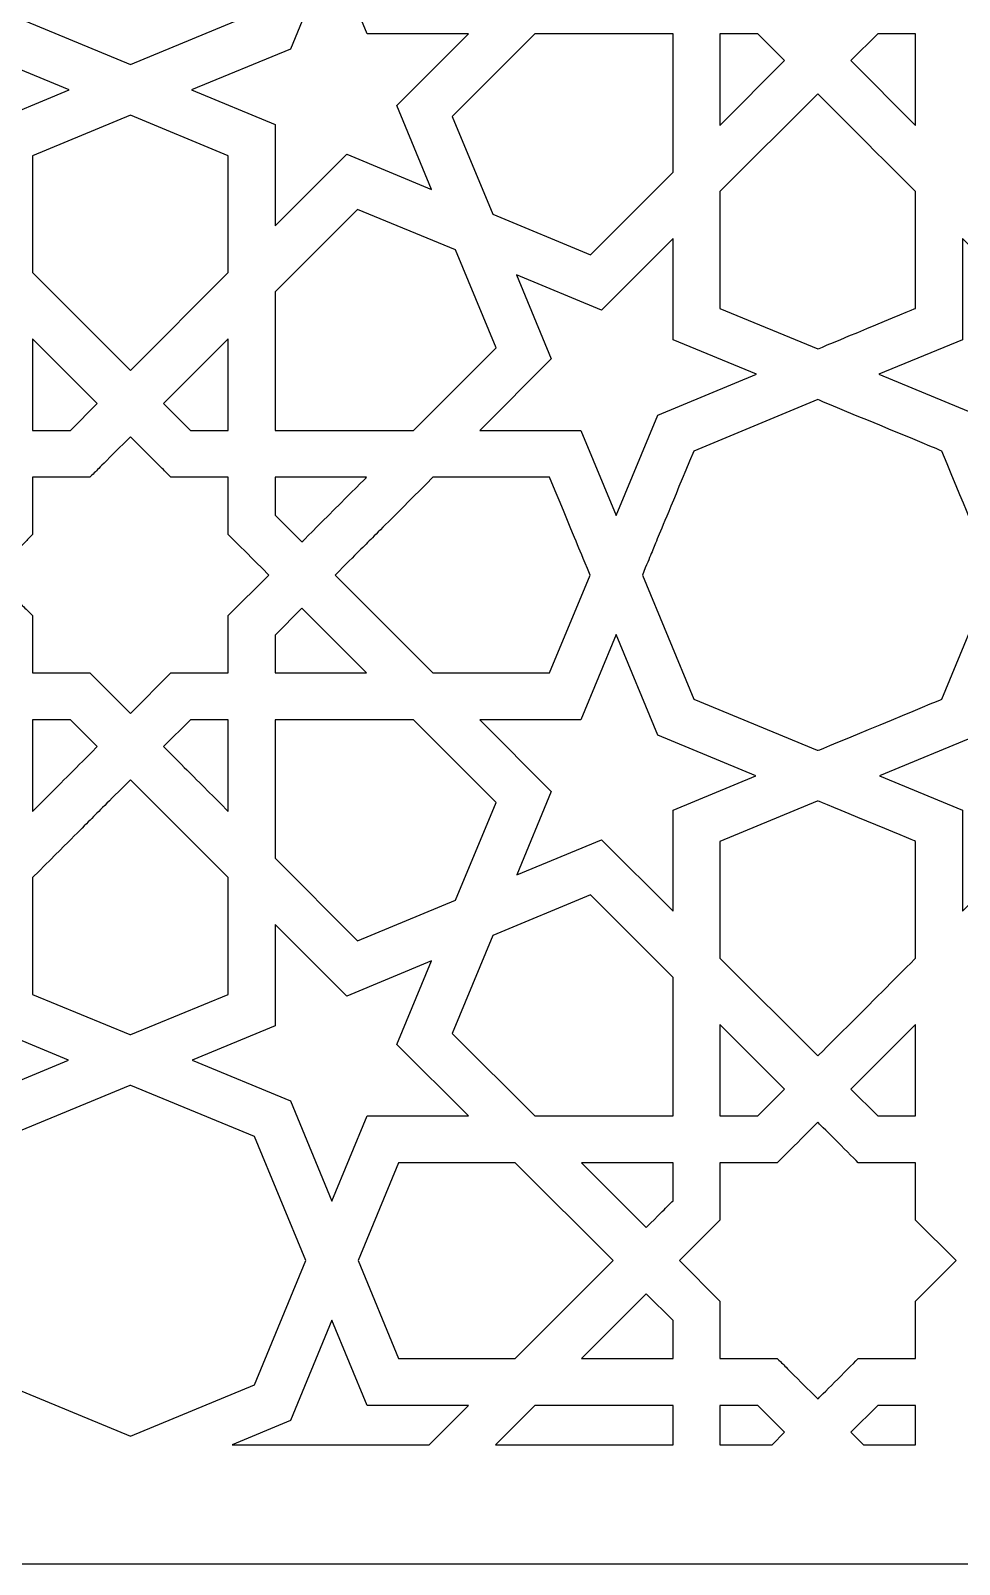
# Model space of a CAD drawing. Header units: millimetres. Extents: x -64 to 64, y -64 to 64.
# Drawn here: x -30.1 to 5.2, y -63.5 to -5.3 of the extents above; entities that cross this region are included whole.
import ezdxf

# ---------------------------------------------------------------- set-up
doc = ezdxf.new("R2010")
doc.units = ezdxf.units.MM
doc.header["$MEASUREMENT"] = 0
doc.layers.add('layer 1', color=7, linetype='Continuous')

msp = doc.modelspace()

# ---------------------------------------------------------------- linework, layer by layer
at = {"layer": 'layer 1', "color": 250}
for points, knots in [([(-63.5, 63.5), (-63.5, 63.5), (-63.5, -63.5), (-63.5, -63.5), (-63.5, -63.5), (-63.5, -63.5), (63.5, -63.5), (63.5, -63.5), (63.5, -63.5), (63.5, -63.5), (63.5, 63.5), (63.5, 63.5), (63.5, 63.5), (63.5, 63.5), (-63.5, 63.5), (-63.5, 63.5)], [0, 0, 0, 0, 0.2, 0.2, 0.2, 0.2, 0.4, 0.4, 0.4, 0.4, 0.6, 0.6, 0.6, 0.6, 1, 1, 1, 1]), ([(-30.9896, -4.6126), (-30.9896, -4.6126), (-32.9244, 0.0642), (-32.9244, 0.0642), (-32.9244, 0.0642), (-32.9244, 0.0642), (-32.9105, 0.0977), (-32.9105, 0.0977), (-32.9105, 0.0977), (-32.9105, 0.0977), (-32.9244, 0.1312), (-32.9244, 0.1312), (-32.9244, 0.1312), (-32.9244, 0.1312), (-30.9896, 4.8084), (-30.9896, 4.8084), (-30.9896, 4.8084), (-30.9896, 4.8084), (-26.3042, 6.7504), (-26.3042, 6.7504), (-26.3042, 6.7504), (-26.3042, 6.7504), (-26.2834, 6.7416), (-26.2834, 6.7416), (-26.2834, 6.7416), (-26.2834, 6.7416), (-26.2622, 6.7504), (-26.2622, 6.7504), (-26.2622, 6.7504), (-26.2622, 6.7504), (-21.5766, 4.8084), (-21.5766, 4.8084), (-21.5766, 4.8084), (-21.5766, 4.8084), (-19.6275, 0.0977), (-19.6275, 0.0977), (-19.6275, 0.0977), (-19.6275, 0.0977), (-21.5766, -4.6126), (-21.5766, -4.6126), (-21.5766, -4.6126), (-21.5766, -4.6126), (-26.2834, -6.5631), (-26.2834, -6.5631), (-26.2834, -6.5631), (-26.2834, -6.5631), (-30.9896, -4.6126), (-30.9896, -4.6126)], [0, 0, 0, 0, 0.0769231, 0.0769231, 0.0769231, 0.0769231, 0.1538462, 0.1538462, 0.1538462, 0.1538462, 0.2307692, 0.2307692, 0.2307692, 0.2307692, 0.3076923, 0.3076923, 0.3076923, 0.3076923, 0.3846154, 0.3846154, 0.3846154, 0.3846154, 0.4615385, 0.4615385, 0.4615385, 0.4615385, 0.5384615, 0.5384615, 0.5384615, 0.5384615, 0.6153846, 0.6153846, 0.6153846, 0.6153846, 0.6923077, 0.6923077, 0.6923077, 0.6923077, 0.7692308, 0.7692308, 0.7692308, 0.7692308, 0.8461538, 0.8461538, 0.8461538, 0.8461538, 1, 1, 1, 1]), ([(-34.4869, -9.9642), (-34.4869, -9.9642), (-37.6107, -11.2593), (-37.6107, -11.2593), (-37.6107, -11.2593), (-37.6107, -11.2593), (-36.3081, -8.1125), (-36.3081, -8.1125), (-36.3081, -8.1125), (-36.3081, -8.1125), (-39.0216, -5.3968), (-39.0216, -5.3968), (-39.0216, -5.3968), (-39.0216, -5.3968), (-35.1848, -5.3968), (-35.1848, -5.3968), (-35.1848, -5.3968), (-35.1848, -5.3968), (-33.8868, -2.2613), (-33.8868, -2.2613), (-33.8868, -2.2613), (-33.8868, -2.2613), (-32.35, -5.9743), (-32.35, -5.9743), (-32.35, -5.9743), (-32.35, -5.9743), (-28.6056, -7.5262), (-28.6056, -7.5262), (-28.6056, -7.5262), (-28.6056, -7.5262), (-31.7726, -8.8396), (-31.7726, -8.8396), (-31.7726, -8.8396), (-31.7726, -9.3232), (-31.7726, -12.2086), (-31.7726, -12.6802), (-31.7726, -12.6802), (-31.7726, -12.6802), (-34.4869, -9.9642), (-34.4869, -9.9642)], [0, 0, 0, 0, 0.0909091, 0.0909091, 0.0909091, 0.0909091, 0.1818182, 0.1818182, 0.1818182, 0.1818182, 0.2727273, 0.2727273, 0.2727273, 0.2727273, 0.3636364, 0.3636364, 0.3636364, 0.3636364, 0.4545455, 0.4545455, 0.4545455, 0.4545455, 0.5454545, 0.5454545, 0.5454545, 0.5454545, 0.6363636, 0.6363636, 0.6363636, 0.6363636, 0.7272727, 0.7272727, 0.7272727, 0.7272727, 0.8181818, 0.8181818, 0.8181818, 0.8181818, 1, 1, 1, 1]), ([(-23.9603, -7.5262), (-23.9603, -7.5262), (-20.2163, -5.9743), (-20.2163, -5.9743), (-20.2163, -5.9743), (-20.2163, -5.9743), (-18.6383, -2.1608), (-18.6383, -2.1608), (-18.6383, -2.1608), (-18.6383, -2.1608), (-17.2985, -5.3968), (-17.2985, -5.3968), (-17.2985, -5.3968), (-17.2985, -5.3968), (-13.4606, -5.3968), (-13.4606, -5.3968), (-13.4606, -5.3968), (-13.4606, -5.3968), (-16.1745, -8.1125), (-16.1745, -8.1125), (-16.1745, -8.1125), (-16.1745, -8.1125), (-14.8551, -11.3009), (-14.8551, -11.3009), (-14.8551, -11.3009), (-14.8551, -11.3009), (-18.0795, -9.9642), (-18.0795, -9.9642), (-18.0795, -9.9642), (-18.0795, -9.9642), (-20.7934, -12.6802), (-20.7934, -12.6802), (-20.7934, -12.6802), (-20.7934, -12.1962), (-20.7934, -9.3095), (-20.7934, -8.8396), (-20.7934, -8.8396), (-20.7934, -8.8396), (-23.9603, -7.5262), (-23.9603, -7.5262)], [0, 0, 0, 0, 0.0909091, 0.0909091, 0.0909091, 0.0909091, 0.1818182, 0.1818182, 0.1818182, 0.1818182, 0.2727273, 0.2727273, 0.2727273, 0.2727273, 0.3636364, 0.3636364, 0.3636364, 0.3636364, 0.4545455, 0.4545455, 0.4545455, 0.4545455, 0.5454545, 0.5454545, 0.5454545, 0.5454545, 0.6363636, 0.6363636, 0.6363636, 0.6363636, 0.7272727, 0.7272727, 0.7272727, 0.7272727, 0.8181818, 0.8181818, 0.8181818, 0.8181818, 1, 1, 1, 1]), ([(-12.5395, -12.2449), (-12.5395, -12.2449), (-14.0769, -8.5302), (-14.0769, -8.5302), (-14.0769, -8.5302), (-14.0769, -8.5302), (-10.9467, -5.3968), (-10.9467, -5.3968), (-10.9467, -5.3968), (-10.9467, -5.3968), (-5.6974, -5.3968), (-5.6974, -5.3968), (-5.6974, -5.3968), (-5.6974, -5.3968), (-5.6974, -10.6504), (-5.6974, -10.6504), (-5.6974, -10.6504), (-5.6974, -10.6504), (-8.8279, -13.7837), (-8.8279, -13.7837), (-8.8279, -13.7837), (-8.8279, -13.7837), (-12.5395, -12.2449), (-12.5395, -12.2449)], [0, 0, 0, 0, 0.1428571, 0.1428571, 0.1428571, 0.1428571, 0.2857143, 0.2857143, 0.2857143, 0.2857143, 0.4285714, 0.4285714, 0.4285714, 0.4285714, 0.5714286, 0.5714286, 0.5714286, 0.5714286, 0.7142857, 0.7142857, 0.7142857, 0.7142857, 1, 1, 1, 1]), ([(-1.4644, -6.4142), (-1.4644, -6.4142), (-3.919, -8.8709), (-3.919, -8.8709), (-3.919, -8.8709), (-3.919, -8.8709), (-3.919, -5.3968), (-3.919, -5.3968), (-3.919, -5.3968), (-3.919, -5.3968), (-2.4811, -5.3968), (-2.4811, -5.3968), (-2.4811, -5.3968), (-2.4811, -5.3968), (-1.4644, -6.4142), (-1.4644, -6.4142)], [0, 0, 0, 0, 0.2, 0.2, 0.2, 0.2, 0.4, 0.4, 0.4, 0.4, 0.6, 0.6, 0.6, 0.6, 1, 1, 1, 1]), ([(3.5041, -5.3968), (3.5041, -5.3968), (3.5041, -8.8709), (3.5041, -8.8709), (3.5041, -8.8709), (3.5041, -8.8709), (1.0495, -6.4142), (1.0495, -6.4142), (1.0495, -6.4142), (1.0495, -6.4142), (2.0659, -5.3968), (2.0659, -5.3968), (2.0659, -5.3968), (2.0659, -5.3968), (3.5041, -5.3968), (3.5041, -5.3968)], [0, 0, 0, 0, 0.2, 0.2, 0.2, 0.2, 0.4, 0.4, 0.4, 0.4, 0.6, 0.6, 0.6, 0.6, 1, 1, 1, 1]), ([(-3.919, -11.3877), (-3.919, -11.3877), (-0.2074, -7.6722), (-0.2074, -7.6722), (-0.2074, -7.6722), (-0.1464, -7.7329), (3.4431, -11.3266), (3.5041, -11.3877), (3.5041, -11.3877), (3.5041, -11.3877), (3.5041, -15.8193), (3.5041, -15.8193), (3.5041, -15.8193), (3.447, -15.8432), (-0.1503, -17.3341), (-0.2074, -17.3574), (-0.2074, -17.3574), (-0.2074, -17.3574), (-3.919, -15.8193), (-3.919, -15.8193), (-3.919, -15.8193), (-3.919, -15.8193), (-3.919, -11.3877), (-3.919, -11.3877)], [0, 0, 0, 0, 0.1428571, 0.1428571, 0.1428571, 0.1428571, 0.2857143, 0.2857143, 0.2857143, 0.2857143, 0.4285714, 0.4285714, 0.4285714, 0.4285714, 0.5714286, 0.5714286, 0.5714286, 0.5714286, 0.7142857, 0.7142857, 0.7142857, 0.7142857, 1, 1, 1, 1]), ([(-26.2834, -18.1751), (-26.2834, -18.1751), (-29.9944, -14.4593), (-29.9944, -14.4593), (-29.9944, -14.4593), (-29.9944, -14.4593), (-29.9944, -10.0284), (-29.9944, -10.0284), (-29.9944, -10.0284), (-29.9944, -10.0284), (-26.2834, -8.4896), (-26.2834, -8.4896), (-26.2834, -8.4896), (-26.2834, -8.4896), (-22.5714, -10.0284), (-22.5714, -10.0284), (-22.5714, -10.0284), (-22.5714, -10.0284), (-22.5714, -14.4593), (-22.5714, -14.4593), (-22.5714, -14.4593), (-22.5714, -14.4593), (-26.2834, -18.1751), (-26.2834, -18.1751)], [0, 0, 0, 0, 0.1428571, 0.1428571, 0.1428571, 0.1428571, 0.2857143, 0.2857143, 0.2857143, 0.2857143, 0.4285714, 0.4285714, 0.4285714, 0.4285714, 0.5714286, 0.5714286, 0.5714286, 0.5714286, 0.7142857, 0.7142857, 0.7142857, 0.7142857, 1, 1, 1, 1]), ([(-20.7934, -20.4502), (-20.7934, -20.4502), (-20.7934, -15.1966), (-20.7934, -15.1966), (-20.7934, -15.1966), (-20.7934, -15.1966), (-17.6629, -12.0636), (-17.6629, -12.0636), (-17.6629, -12.0636), (-17.6629, -12.0636), (-13.9509, -13.6017), (-13.9509, -13.6017), (-13.9509, -13.6017), (-13.9509, -13.6017), (-12.4139, -17.3168), (-12.4139, -17.3168), (-12.4139, -17.3168), (-12.4139, -17.3168), (-15.5444, -20.4502), (-15.5444, -20.4502), (-15.5444, -20.4502), (-15.5444, -20.4502), (-20.7934, -20.4502), (-20.7934, -20.4502)], [0, 0, 0, 0, 0.1428571, 0.1428571, 0.1428571, 0.1428571, 0.2857143, 0.2857143, 0.2857143, 0.2857143, 0.4285714, 0.4285714, 0.4285714, 0.4285714, 0.5714286, 0.5714286, 0.5714286, 0.5714286, 0.7142857, 0.7142857, 0.7142857, 0.7142857, 1, 1, 1, 1]), ([(-9.1923, -20.4502), (-9.1923, -20.4502), (-13.0302, -20.4502), (-13.0302, -20.4502), (-13.0302, -20.4502), (-13.0302, -20.4502), (-10.3163, -17.7352), (-10.3163, -17.7352), (-10.3163, -17.7352), (-10.3163, -17.7352), (-11.6357, -14.5464), (-11.6357, -14.5464), (-11.6357, -14.5464), (-11.6357, -14.5464), (-8.4102, -15.8828), (-8.4102, -15.8828), (-8.4102, -15.8828), (-8.4102, -15.8828), (-5.6974, -13.1671), (-5.6974, -13.1671), (-5.6974, -13.1671), (-5.6974, -13.1671), (-5.6974, -17.0085), (-5.6974, -17.0085), (-5.6974, -17.0085), (-5.6974, -17.0085), (-2.5308, -18.3208), (-2.5308, -18.3208), (-2.5308, -18.3208), (-2.5308, -18.3208), (-6.2738, -19.8734), (-6.2738, -19.8734), (-6.2738, -19.8734), (-6.2738, -19.8734), (-7.8525, -23.6869), (-7.8525, -23.6869), (-7.8525, -23.6869), (-7.8525, -23.6869), (-9.1923, -20.4502), (-9.1923, -20.4502)], [0, 0, 0, 0, 0.0909091, 0.0909091, 0.0909091, 0.0909091, 0.1818182, 0.1818182, 0.1818182, 0.1818182, 0.2727273, 0.2727273, 0.2727273, 0.2727273, 0.3636364, 0.3636364, 0.3636364, 0.3636364, 0.4545455, 0.4545455, 0.4545455, 0.4545455, 0.5454545, 0.5454545, 0.5454545, 0.5454545, 0.6363636, 0.6363636, 0.6363636, 0.6363636, 0.7272727, 0.7272727, 0.7272727, 0.7272727, 0.8181818, 0.8181818, 0.8181818, 0.8181818, 1, 1, 1, 1]), ([(5.2818, -17.0085), (5.2818, -17.0085), (5.2818, -13.1671), (5.2818, -13.1671), (5.2818, -13.1671), (5.2818, -13.1671), (7.9961, -15.8828), (7.9961, -15.8828), (7.9961, -15.8828), (7.9961, -15.8828), (11.1199, -14.5877), (11.1199, -14.5877), (11.1199, -14.5877), (11.1199, -14.5877), (9.8178, -17.7352), (9.8178, -17.7352), (9.8178, -17.7352), (9.8178, -17.7352), (12.5314, -20.4502), (12.5314, -20.4502), (12.5314, -20.4502), (12.5314, -20.4502), (8.6942, -20.4502), (8.6942, -20.4502), (8.6942, -20.4502), (8.6942, -20.4502), (7.396, -23.586), (7.396, -23.586), (7.396, -23.586), (7.396, -23.586), (5.8593, -19.8734), (5.8593, -19.8734), (5.8593, -19.8734), (5.8593, -19.8734), (2.1153, -18.3208), (2.1153, -18.3208), (2.1153, -18.3208), (2.1153, -18.3208), (5.2818, -17.0085), (5.2818, -17.0085)], [0, 0, 0, 0, 0.0909091, 0.0909091, 0.0909091, 0.0909091, 0.1818182, 0.1818182, 0.1818182, 0.1818182, 0.2727273, 0.2727273, 0.2727273, 0.2727273, 0.3636364, 0.3636364, 0.3636364, 0.3636364, 0.4545455, 0.4545455, 0.4545455, 0.4545455, 0.5454545, 0.5454545, 0.5454545, 0.5454545, 0.6363636, 0.6363636, 0.6363636, 0.6363636, 0.7272727, 0.7272727, 0.7272727, 0.7272727, 0.8181818, 0.8181818, 0.8181818, 0.8181818, 1, 1, 1, 1]), ([(-27.5403, -19.4328), (-27.5403, -19.4328), (-28.5567, -20.4502), (-28.5567, -20.4502), (-28.5567, -20.4502), (-28.5567, -20.4502), (-29.9944, -20.4502), (-29.9944, -20.4502), (-29.9944, -20.4502), (-29.9944, -20.4502), (-29.9944, -16.976), (-29.9944, -16.976), (-29.9944, -16.976), (-29.9944, -16.976), (-27.5403, -19.4328), (-27.5403, -19.4328)], [0, 0, 0, 0, 0.2, 0.2, 0.2, 0.2, 0.4, 0.4, 0.4, 0.4, 0.6, 0.6, 0.6, 0.6, 1, 1, 1, 1]), ([(-22.5714, -16.976), (-22.5714, -16.976), (-22.5714, -20.4502), (-22.5714, -20.4502), (-22.5714, -20.4502), (-22.5714, -20.4502), (-24.0093, -20.4502), (-24.0093, -20.4502), (-24.0093, -20.4502), (-24.0093, -20.4502), (-25.0261, -19.4328), (-25.0261, -19.4328), (-25.0261, -19.4328), (-25.0261, -19.4328), (-22.5714, -16.976), (-22.5714, -16.976)], [0, 0, 0, 0, 0.2, 0.2, 0.2, 0.2, 0.4, 0.4, 0.4, 0.4, 0.6, 0.6, 0.6, 0.6, 1, 1, 1, 1]), ([(-4.9138, -21.2344), (-4.9138, -21.2344), (-0.2074, -19.2839), (-0.2074, -19.2839), (-0.2074, -19.2839), (-0.1503, -19.3075), (4.4418, -21.2108), (4.499, -21.2344), (4.499, -21.2344), (5.6504, -24.0185), (5.7291, -24.209), (6.4336, -25.9115), (6.4336, -25.9115), (6.4336, -25.9115), (6.4199, -25.9454), (6.4199, -25.9454), (6.4199, -25.9454), (6.4199, -25.9454), (6.4336, -25.9789), (6.4336, -25.9789), (6.4336, -25.9789), (6.4336, -25.9789), (4.499, -30.6553), (4.499, -30.6553), (4.499, -30.6553), (4.4771, -30.6645), (-0.1647, -32.5886), (-0.1866, -32.5974), (-0.1866, -32.5974), (-0.1866, -32.5974), (-0.2074, -32.5886), (-0.2074, -32.5886), (-0.2074, -32.5886), (-0.2074, -32.5886), (-0.2286, -32.5974), (-0.2286, -32.5974), (-0.2286, -32.5974), (-0.2286, -32.5974), (-4.9142, -30.6553), (-4.9142, -30.6553), (-4.9142, -30.6553), (-4.9142, -30.6553), (-6.8629, -25.9454), (-6.8629, -25.9454), (-6.8629, -25.9454), (-6.1969, -24.3353), (-6.664, -25.4642), (-4.9138, -21.2344)], [0, 0, 0, 0, 0.0769231, 0.0769231, 0.0769231, 0.0769231, 0.1538462, 0.1538462, 0.1538462, 0.1538462, 0.2307692, 0.2307692, 0.2307692, 0.2307692, 0.3076923, 0.3076923, 0.3076923, 0.3076923, 0.3846154, 0.3846154, 0.3846154, 0.3846154, 0.4615385, 0.4615385, 0.4615385, 0.4615385, 0.5384615, 0.5384615, 0.5384615, 0.5384615, 0.6153846, 0.6153846, 0.6153846, 0.6153846, 0.6923077, 0.6923077, 0.6923077, 0.6923077, 0.7692308, 0.7692308, 0.7692308, 0.7692308, 0.8461538, 0.8461538, 0.8461538, 0.8461538, 1, 1, 1, 1]), ([(-24.7459, -29.6591), (-24.7459, -29.6591), (-26.2834, -31.1986), (-26.2834, -31.1986), (-26.2834, -31.1986), (-26.2834, -31.1986), (-27.8201, -29.6591), (-27.8201, -29.6591), (-27.8201, -29.6591), (-28.5722, -29.6591), (-28.0744, -29.6591), (-29.9944, -29.6591), (-29.9944, -29.6591), (-29.9944, -28.3746), (-29.9944, -28.774), (-29.9944, -27.4839), (-29.9944, -27.4839), (-30.3822, -27.0962), (-30.1352, -27.3431), (-31.532, -25.9454), (-31.532, -25.9454), (-30.0368, -24.4489), (-30.3703, -24.783), (-29.9944, -24.4062), (-29.9944, -24.4062), (-29.9944, -23.1129), (-29.9944, -23.5208), (-29.9944, -22.2299), (-29.9944, -22.2299), (-28.71, -22.2299), (-29.1097, -22.2299), (-27.8204, -22.2299), (-27.8204, -22.2299), (-27.4331, -21.8422), (-27.6796, -22.0888), (-26.2834, -20.6911), (-26.2834, -20.6911), (-24.8864, -22.0888), (-25.1329, -21.8419), (-24.7456, -22.2299), (-24.7456, -22.2299), (-24.7456, -22.2299), (-22.5714, -22.2299), (-22.5714, -22.2299), (-22.5714, -22.2299), (-22.5714, -22.2299), (-22.5714, -24.4055), (-22.5714, -24.4055), (-22.5714, -24.4055), (-22.2134, -24.7643), (-22.5122, -24.4648), (-21.0337, -25.9454), (-21.0337, -25.9454), (-21.0337, -25.9454), (-22.5714, -27.4839), (-22.5714, -27.4839), (-22.5714, -27.4839), (-22.5714, -28.7768), (-22.5714, -28.3693), (-22.5714, -29.6591), (-22.5714, -29.6591), (-24.4909, -29.6591), (-23.9942, -29.6591), (-24.7459, -29.6591)], [0, 0, 0, 0, 0.0588235, 0.0588235, 0.0588235, 0.0588235, 0.1176471, 0.1176471, 0.1176471, 0.1176471, 0.1764706, 0.1764706, 0.1764706, 0.1764706, 0.2352941, 0.2352941, 0.2352941, 0.2352941, 0.2941176, 0.2941176, 0.2941176, 0.2941176, 0.3529412, 0.3529412, 0.3529412, 0.3529412, 0.4117647, 0.4117647, 0.4117647, 0.4117647, 0.4705882, 0.4705882, 0.4705882, 0.4705882, 0.5294118, 0.5294118, 0.5294118, 0.5294118, 0.5882353, 0.5882353, 0.5882353, 0.5882353, 0.6470588, 0.6470588, 0.6470588, 0.6470588, 0.7058824, 0.7058824, 0.7058824, 0.7058824, 0.7647059, 0.7647059, 0.7647059, 0.7647059, 0.8235294, 0.8235294, 0.8235294, 0.8235294, 0.8823529, 0.8823529, 0.8823529, 0.8823529, 1, 1, 1, 1]), ([(-19.7764, -24.6863), (-19.8268, -24.6362), (-20.7433, -23.7187), (-20.7934, -23.6686), (-20.7934, -23.6686), (-20.7934, -23.6686), (-20.7934, -22.2299), (-20.7934, -22.2299), (-20.7934, -22.2299), (-20.7934, -22.2299), (-17.3224, -22.2299), (-17.3224, -22.2299), (-17.3224, -22.2299), (-17.3764, -22.2843), (-19.7224, -24.6324), (-19.7764, -24.6863)], [0, 0, 0, 0, 0.2, 0.2, 0.2, 0.2, 0.4, 0.4, 0.4, 0.4, 0.6, 0.6, 0.6, 0.6, 1, 1, 1, 1]), ([(-18.5194, -25.9454), (-16.7763, -24.2002), (-17.714, -25.1389), (-14.8078, -22.2299), (-14.8078, -22.2299), (-14.8078, -22.2299), (-10.3801, -22.2299), (-10.3801, -22.2299), (-10.3801, -22.2299), (-9.1436, -25.2183), (-9.4446, -24.4912), (-8.8427, -25.9454), (-8.8427, -25.9454), (-8.8427, -25.9454), (-10.3801, -29.6591), (-10.3801, -29.6591), (-10.3801, -29.6591), (-10.3801, -29.6591), (-14.8078, -29.6591), (-14.8078, -29.6591), (-14.8078, -29.6591), (-14.8078, -29.6591), (-18.5194, -25.9454), (-18.5194, -25.9454)], [0, 0, 0, 0, 0.1428571, 0.1428571, 0.1428571, 0.1428571, 0.2857143, 0.2857143, 0.2857143, 0.2857143, 0.4285714, 0.4285714, 0.4285714, 0.4285714, 0.5714286, 0.5714286, 0.5714286, 0.5714286, 0.7142857, 0.7142857, 0.7142857, 0.7142857, 1, 1, 1, 1]), ([(-20.7934, -28.2208), (-20.7934, -28.2208), (-19.7771, -27.203), (-19.7771, -27.203), (-19.7771, -27.203), (-19.7771, -27.203), (-19.7764, -27.2041), (-19.7764, -27.2041), (-19.7764, -27.2041), (-19.7764, -27.2041), (-19.776, -27.203), (-19.776, -27.203), (-19.776, -27.203), (-19.776, -27.203), (-17.3224, -29.6591), (-17.3224, -29.6591), (-17.3224, -29.6591), (-17.3224, -29.6591), (-20.7934, -29.6591), (-20.7934, -29.6591), (-20.7934, -29.6591), (-20.7934, -29.6591), (-20.7934, -28.2208), (-20.7934, -28.2208)], [0, 0, 0, 0, 0.1428571, 0.1428571, 0.1428571, 0.1428571, 0.2857143, 0.2857143, 0.2857143, 0.2857143, 0.4285714, 0.4285714, 0.4285714, 0.4285714, 0.5714286, 0.5714286, 0.5714286, 0.5714286, 0.7142857, 0.7142857, 0.7142857, 0.7142857, 1, 1, 1, 1]), ([(-5.6974, -38.7061), (-5.6974, -38.7061), (-8.4113, -35.9901), (-8.4113, -35.9901), (-8.4113, -35.9901), (-8.4113, -35.9901), (-11.6268, -37.3228), (-11.6268, -37.3228), (-11.6268, -37.3228), (-11.6268, -37.3228), (-10.3159, -34.1559), (-10.3159, -34.1559), (-10.3159, -34.1559), (-10.3159, -34.1559), (-13.0302, -31.4388), (-13.0302, -31.4388), (-13.0302, -31.4388), (-12.5465, -31.4388), (-9.6622, -31.4388), (-9.1923, -31.4388), (-9.1923, -31.4388), (-9.1923, -31.4388), (-7.8528, -28.2035), (-7.8528, -28.2035), (-7.8528, -28.2035), (-7.8528, -28.2035), (-6.2742, -32.0173), (-6.2742, -32.0173), (-6.2742, -32.0173), (-6.2742, -32.0173), (-2.5516, -33.5605), (-2.5516, -33.5605), (-2.5516, -33.5605), (-2.5516, -33.5605), (-5.6974, -34.8646), (-5.6974, -34.8646), (-5.6974, -34.8646), (-5.6974, -35.3483), (-5.6974, -38.2341), (-5.6974, -38.7061)], [0, 0, 0, 0, 0.0909091, 0.0909091, 0.0909091, 0.0909091, 0.1818182, 0.1818182, 0.1818182, 0.1818182, 0.2727273, 0.2727273, 0.2727273, 0.2727273, 0.3636364, 0.3636364, 0.3636364, 0.3636364, 0.4545455, 0.4545455, 0.4545455, 0.4545455, 0.5454545, 0.5454545, 0.5454545, 0.5454545, 0.6363636, 0.6363636, 0.6363636, 0.6363636, 0.7272727, 0.7272727, 0.7272727, 0.7272727, 0.8181818, 0.8181818, 0.8181818, 0.8181818, 1, 1, 1, 1]), ([(2.1368, -33.5605), (2.1368, -33.5605), (5.8593, -32.0173), (5.8593, -32.0173), (5.8593, -32.0173), (5.8593, -32.0173), (7.396, -28.3037), (7.396, -28.3037), (7.396, -28.3037), (7.396, -28.3037), (8.6942, -31.4399), (8.6942, -31.4399), (8.6942, -31.4399), (8.6942, -31.4399), (12.5314, -31.4399), (12.5314, -31.4399), (12.5314, -31.4399), (12.5314, -31.4399), (9.8178, -34.1548), (9.8178, -34.1548), (9.8178, -34.1548), (9.8178, -34.1548), (11.1114, -37.2812), (11.1114, -37.2812), (11.1114, -37.2812), (11.1114, -37.2812), (7.9961, -35.9901), (7.9961, -35.9901), (7.9961, -35.9901), (7.9961, -35.9901), (5.2818, -38.7061), (5.2818, -38.7061), (5.2818, -38.7061), (5.2818, -38.2217), (5.2818, -35.335), (5.2818, -34.8646), (5.2818, -34.8646), (5.2818, -34.8646), (2.1368, -33.5605), (2.1368, -33.5605)], [0, 0, 0, 0, 0.0909091, 0.0909091, 0.0909091, 0.0909091, 0.1818182, 0.1818182, 0.1818182, 0.1818182, 0.2727273, 0.2727273, 0.2727273, 0.2727273, 0.3636364, 0.3636364, 0.3636364, 0.3636364, 0.4545455, 0.4545455, 0.4545455, 0.4545455, 0.5454545, 0.5454545, 0.5454545, 0.5454545, 0.6363636, 0.6363636, 0.6363636, 0.6363636, 0.7272727, 0.7272727, 0.7272727, 0.7272727, 0.8181818, 0.8181818, 0.8181818, 0.8181818, 1, 1, 1, 1]), ([(-27.5403, -32.4574), (-28.8159, -33.734), (-28.2899, -33.2073), (-29.9944, -34.9137), (-29.9944, -34.9137), (-29.9944, -34.9137), (-29.9944, -31.4388), (-29.9944, -31.4388), (-29.9944, -31.4388), (-29.9944, -31.4388), (-28.5571, -31.4388), (-28.5571, -31.4388), (-28.5571, -31.4388), (-28.5571, -31.4388), (-27.5403, -32.4574), (-27.5403, -32.4574)], [0, 0, 0, 0, 0.2, 0.2, 0.2, 0.2, 0.4, 0.4, 0.4, 0.4, 0.6, 0.6, 0.6, 0.6, 1, 1, 1, 1]), ([(-22.5714, -31.4388), (-22.5714, -31.4388), (-22.5714, -34.9137), (-22.5714, -34.9137), (-22.5714, -34.9137), (-24.3004, -33.1833), (-23.7465, -33.7371), (-25.0261, -32.4574), (-25.0261, -32.4574), (-25.0261, -32.4574), (-24.009, -31.4388), (-24.009, -31.4388), (-24.009, -31.4388), (-24.009, -31.4388), (-22.5714, -31.4388), (-22.5714, -31.4388)], [0, 0, 0, 0, 0.2, 0.2, 0.2, 0.2, 0.4, 0.4, 0.4, 0.4, 0.6, 0.6, 0.6, 0.6, 1, 1, 1, 1]), ([(-17.6629, -39.8257), (-17.6629, -39.8257), (-20.7934, -36.6925), (-20.7934, -36.6925), (-20.7934, -36.6925), (-20.7934, -36.6925), (-20.7934, -31.4388), (-20.7934, -31.4388), (-20.7934, -31.4388), (-20.7934, -31.4388), (-15.5441, -31.4388), (-15.5441, -31.4388), (-15.5441, -31.4388), (-15.5441, -31.4388), (-12.4135, -34.5726), (-12.4135, -34.5726), (-12.4135, -34.5726), (-12.4135, -34.5726), (-13.9506, -38.287), (-13.9506, -38.287), (-13.9506, -38.287), (-13.9506, -38.287), (-17.6629, -39.8257), (-17.6629, -39.8257)], [0, 0, 0, 0, 0.1428571, 0.1428571, 0.1428571, 0.1428571, 0.2857143, 0.2857143, 0.2857143, 0.2857143, 0.4285714, 0.4285714, 0.4285714, 0.4285714, 0.5714286, 0.5714286, 0.5714286, 0.5714286, 0.7142857, 0.7142857, 0.7142857, 0.7142857, 1, 1, 1, 1]), ([(-29.9944, -41.8616), (-29.9944, -41.8616), (-29.9944, -37.4297), (-29.9944, -37.4297), (-29.9944, -37.4297), (-27.2863, -34.719), (-28.1234, -35.5571), (-26.2837, -33.7149), (-26.2837, -33.7149), (-26.2837, -33.7149), (-26.2834, -33.7154), (-26.2834, -33.7154), (-26.2834, -33.7154), (-26.2834, -33.7154), (-26.2826, -33.7149), (-26.2826, -33.7149), (-26.2826, -33.7149), (-24.3896, -35.6097), (-25.2779, -34.7208), (-22.5714, -37.4297), (-22.5714, -37.4297), (-22.5714, -37.4297), (-22.5714, -41.8616), (-22.5714, -41.8616), (-22.5714, -41.8616), (-22.5714, -41.8616), (-26.2625, -43.3912), (-26.2625, -43.3912), (-26.2625, -43.3912), (-26.2625, -43.3912), (-26.2834, -43.3824), (-26.2834, -43.3824), (-26.2834, -43.3824), (-26.2834, -43.3824), (-26.3038, -43.3912), (-26.3038, -43.3912), (-26.3038, -43.3912), (-26.3038, -43.3912), (-29.9944, -41.8616), (-29.9944, -41.8616)], [0, 0, 0, 0, 0.0909091, 0.0909091, 0.0909091, 0.0909091, 0.1818182, 0.1818182, 0.1818182, 0.1818182, 0.2727273, 0.2727273, 0.2727273, 0.2727273, 0.3636364, 0.3636364, 0.3636364, 0.3636364, 0.4545455, 0.4545455, 0.4545455, 0.4545455, 0.5454545, 0.5454545, 0.5454545, 0.5454545, 0.6363636, 0.6363636, 0.6363636, 0.6363636, 0.7272727, 0.7272727, 0.7272727, 0.7272727, 0.8181818, 0.8181818, 0.8181818, 0.8181818, 1, 1, 1, 1]), ([(-0.2074, -44.2006), (-0.2074, -44.2006), (-3.919, -40.4855), (-3.919, -40.4855), (-3.919, -40.4855), (-3.919, -40.4855), (-3.919, -36.0532), (-3.919, -36.0532), (-3.919, -36.0532), (-3.919, -36.0532), (-0.2286, -34.5239), (-0.2286, -34.5239), (-0.2286, -34.5239), (-0.2286, -34.5239), (-0.2074, -34.5327), (-0.2074, -34.5327), (-0.2074, -34.5327), (-0.2074, -34.5327), (-0.1866, -34.5239), (-0.1866, -34.5239), (-0.1866, -34.5239), (-0.1647, -34.5327), (3.4826, -36.044), (3.5041, -36.0532), (3.5041, -36.0532), (3.5041, -36.0532), (3.5041, -40.4855), (3.5041, -40.4855), (3.5041, -40.4855), (3.4431, -40.5466), (-0.1464, -44.1395), (-0.2074, -44.2006)], [0, 0, 0, 0, 0.1111111, 0.1111111, 0.1111111, 0.1111111, 0.2222222, 0.2222222, 0.2222222, 0.2222222, 0.3333333, 0.3333333, 0.3333333, 0.3333333, 0.4444444, 0.4444444, 0.4444444, 0.4444444, 0.5555556, 0.5555556, 0.5555556, 0.5555556, 0.6666667, 0.6666667, 0.6666667, 0.6666667, 0.7777778, 0.7777778, 0.7777778, 0.7777778, 1, 1, 1, 1]), ([(-5.6974, -46.4756), (-5.6974, -46.4756), (-10.9467, -46.4756), (-10.9467, -46.4756), (-10.9467, -46.4756), (-10.9467, -46.4756), (-14.0769, -43.3423), (-14.0769, -43.3423), (-14.0769, -43.3423), (-14.0769, -43.3423), (-12.5395, -39.6271), (-12.5395, -39.6271), (-12.5395, -39.6271), (-12.5395, -39.6271), (-8.8279, -38.0891), (-8.8279, -38.0891), (-8.8279, -38.0891), (-8.8279, -38.0891), (-5.6974, -41.2221), (-5.6974, -41.2221), (-5.6974, -41.2221), (-5.6974, -41.2221), (-5.6974, -46.4756), (-5.6974, -46.4756)], [0, 0, 0, 0, 0.1428571, 0.1428571, 0.1428571, 0.1428571, 0.2857143, 0.2857143, 0.2857143, 0.2857143, 0.4285714, 0.4285714, 0.4285714, 0.4285714, 0.5714286, 0.5714286, 0.5714286, 0.5714286, 0.7142857, 0.7142857, 0.7142857, 0.7142857, 1, 1, 1, 1]), ([(-35.1848, -46.4756), (-35.6653, -46.4756), (-38.5421, -46.4756), (-39.0226, -46.4756), (-39.0226, -46.4756), (-39.0226, -46.4756), (-36.3087, -43.7592), (-36.3087, -43.7592), (-36.3087, -43.7592), (-36.3087, -43.7592), (-37.6023, -40.6337), (-37.6023, -40.6337), (-37.6023, -40.6337), (-37.6023, -40.6337), (-34.486, -41.9249), (-34.486, -41.9249), (-34.486, -41.9249), (-34.486, -41.9249), (-31.7726, -39.2092), (-31.7726, -39.2092), (-31.7726, -39.2092), (-31.7726, -39.2092), (-31.7726, -43.0505), (-31.7726, -43.0505), (-31.7726, -43.0505), (-31.7726, -43.0505), (-28.627, -44.3548), (-28.627, -44.3548), (-28.627, -44.3548), (-28.627, -44.3548), (-32.35, -45.8978), (-32.35, -45.8978), (-32.35, -45.8978), (-32.35, -45.8978), (-33.8868, -49.6112), (-33.8868, -49.6112), (-33.8868, -49.6112), (-33.8868, -49.6112), (-35.1848, -46.4756), (-35.1848, -46.4756)], [0, 0, 0, 0, 0.0909091, 0.0909091, 0.0909091, 0.0909091, 0.1818182, 0.1818182, 0.1818182, 0.1818182, 0.2727273, 0.2727273, 0.2727273, 0.2727273, 0.3636364, 0.3636364, 0.3636364, 0.3636364, 0.4545455, 0.4545455, 0.4545455, 0.4545455, 0.5454545, 0.5454545, 0.5454545, 0.5454545, 0.6363636, 0.6363636, 0.6363636, 0.6363636, 0.7272727, 0.7272727, 0.7272727, 0.7272727, 0.8181818, 0.8181818, 0.8181818, 0.8181818, 1, 1, 1, 1]), ([(-13.4606, -46.4756), (-13.9442, -46.4756), (-16.8286, -46.4756), (-17.2985, -46.4756), (-17.2985, -46.4756), (-17.2985, -46.4756), (-18.638, -49.712), (-18.638, -49.712), (-18.638, -49.712), (-18.638, -49.712), (-20.2163, -45.8978), (-20.2163, -45.8978), (-20.2163, -45.8978), (-20.2163, -45.8978), (-23.9391, -44.3548), (-23.9391, -44.3548), (-23.9391, -44.3548), (-23.9391, -44.3548), (-20.7934, -43.0505), (-20.7934, -43.0505), (-20.7934, -43.0505), (-20.7934, -43.0505), (-20.7934, -39.2092), (-20.7934, -39.2092), (-20.7934, -39.2092), (-20.7934, -39.2092), (-18.0795, -41.9249), (-18.0795, -41.9249), (-18.0795, -41.9249), (-18.0795, -41.9249), (-14.8632, -40.5921), (-14.8632, -40.5921), (-14.8632, -40.5921), (-14.8632, -40.5921), (-16.1745, -43.7607), (-16.1745, -43.7607), (-16.1745, -43.7607), (-16.1745, -43.7607), (-13.4606, -46.4756), (-13.4606, -46.4756)], [0, 0, 0, 0, 0.0909091, 0.0909091, 0.0909091, 0.0909091, 0.1818182, 0.1818182, 0.1818182, 0.1818182, 0.2727273, 0.2727273, 0.2727273, 0.2727273, 0.3636364, 0.3636364, 0.3636364, 0.3636364, 0.4545455, 0.4545455, 0.4545455, 0.4545455, 0.5454545, 0.5454545, 0.5454545, 0.5454545, 0.6363636, 0.6363636, 0.6363636, 0.6363636, 0.7272727, 0.7272727, 0.7272727, 0.7272727, 0.8181818, 0.8181818, 0.8181818, 0.8181818, 1, 1, 1, 1]), ([(-1.4644, -45.4582), (-1.4644, -45.4582), (-2.4811, -46.4756), (-2.4811, -46.4756), (-2.4811, -46.4756), (-2.4811, -46.4756), (-3.919, -46.4756), (-3.919, -46.4756), (-3.919, -46.4756), (-3.919, -46.4756), (-3.919, -43.0018), (-3.919, -43.0018), (-3.919, -43.0018), (-3.919, -43.0018), (-1.4644, -45.4582), (-1.4644, -45.4582)], [0, 0, 0, 0, 0.2, 0.2, 0.2, 0.2, 0.4, 0.4, 0.4, 0.4, 0.6, 0.6, 0.6, 0.6, 1, 1, 1, 1]), ([(3.5041, -43.0018), (3.5041, -43.0018), (3.5041, -46.4756), (3.5041, -46.4756), (3.5041, -46.4756), (3.5041, -46.4756), (2.0659, -46.4756), (2.0659, -46.4756), (2.0659, -46.4756), (2.0659, -46.4756), (1.0495, -45.4582), (1.0495, -45.4582), (1.0495, -45.4582), (1.0495, -45.4582), (3.5041, -43.0018), (3.5041, -43.0018)], [0, 0, 0, 0, 0.2, 0.2, 0.2, 0.2, 0.4, 0.4, 0.4, 0.4, 0.6, 0.6, 0.6, 0.6, 1, 1, 1, 1]), ([(-30.9896, -56.6801), (-30.9896, -56.6801), (-32.9244, -52.0033), (-32.9244, -52.0033), (-32.9244, -52.0033), (-32.9244, -52.0033), (-32.9105, -51.9698), (-32.9105, -51.9698), (-32.9105, -51.9698), (-32.9105, -51.9698), (-32.9244, -51.9363), (-32.9244, -51.9363), (-32.9244, -51.9363), (-32.9244, -51.9363), (-30.9896, -47.2591), (-30.9896, -47.2591), (-30.9896, -47.2591), (-30.9896, -47.2591), (-26.3042, -45.3175), (-26.3042, -45.3175), (-26.3042, -45.3175), (-26.3042, -45.3175), (-26.2834, -45.3263), (-26.2834, -45.3263), (-26.2834, -45.3263), (-26.2834, -45.3263), (-26.2622, -45.3175), (-26.2622, -45.3175), (-26.2622, -45.3175), (-26.2622, -45.3175), (-21.5766, -47.2591), (-21.5766, -47.2591), (-21.5766, -47.2591), (-21.5766, -47.2591), (-19.6275, -51.9698), (-19.6275, -51.9698), (-19.6275, -51.9698), (-19.6275, -51.9698), (-21.5766, -56.6801), (-21.5766, -56.6801), (-21.5766, -56.6801), (-21.5766, -56.6801), (-26.2834, -58.6306), (-26.2834, -58.6306), (-26.2834, -58.6306), (-26.2834, -58.6306), (-30.9896, -56.6801), (-30.9896, -56.6801)], [0, 0, 0, 0, 0.0769231, 0.0769231, 0.0769231, 0.0769231, 0.1538462, 0.1538462, 0.1538462, 0.1538462, 0.2307692, 0.2307692, 0.2307692, 0.2307692, 0.3076923, 0.3076923, 0.3076923, 0.3076923, 0.3846154, 0.3846154, 0.3846154, 0.3846154, 0.4615385, 0.4615385, 0.4615385, 0.4615385, 0.5384615, 0.5384615, 0.5384615, 0.5384615, 0.6153846, 0.6153846, 0.6153846, 0.6153846, 0.6923077, 0.6923077, 0.6923077, 0.6923077, 0.7692308, 0.7692308, 0.7692308, 0.7692308, 0.8461538, 0.8461538, 0.8461538, 0.8461538, 1, 1, 1, 1]), ([(3.5041, -53.5083), (3.5041, -54.2615), (3.5041, -53.7633), (3.5041, -55.6846), (3.5041, -55.6846), (2.2193, -55.6846), (2.6194, -55.6846), (1.3296, -55.6846), (1.3296, -55.6846), (0.9021, -56.1132), (-0.1341, -57.15), (-0.2074, -57.2233), (-0.2074, -57.2233), (-1.6044, -55.8257), (-1.3578, -56.0727), (-1.7452, -55.6846), (-1.7452, -55.6846), (-3.0367, -55.6846), (-2.6303, -55.6846), (-3.919, -55.6846), (-3.919, -55.6846), (-3.919, -54.4015), (-3.919, -54.7995), (-3.919, -53.5094), (-3.919, -53.5094), (-3.919, -53.5094), (-5.4571, -51.9698), (-5.4571, -51.9698), (-5.4571, -51.9698), (-4.7226, -51.2349), (-3.9197, -50.4314), (-3.919, -50.431), (-3.919, -50.431), (-3.919, -49.1381), (-3.919, -49.5456), (-3.919, -48.2557), (-3.919, -48.2557), (-2.6349, -48.2557), (-3.0346, -48.2557), (-1.7452, -48.2557), (-1.7452, -48.2557), (-1.3578, -47.8677), (-1.6044, -48.1143), (-0.2074, -46.7166), (-0.2074, -46.7166), (-0.1386, -46.7854), (0.9042, -47.8292), (1.3296, -48.2557), (1.3296, -48.2557), (1.3296, -48.2557), (3.5041, -48.2557), (3.5041, -48.2557), (3.5041, -48.2557), (3.5041, -48.2557), (3.5041, -50.431), (3.5041, -50.431), (3.5041, -50.431), (3.5041, -50.431), (5.0419, -51.9698), (5.0419, -51.9698), (5.0419, -51.9698), (5.0419, -51.9698), (3.5041, -53.5083), (3.5041, -53.5083)], [0, 0, 0, 0, 0.0588235, 0.0588235, 0.0588235, 0.0588235, 0.1176471, 0.1176471, 0.1176471, 0.1176471, 0.1764706, 0.1764706, 0.1764706, 0.1764706, 0.2352941, 0.2352941, 0.2352941, 0.2352941, 0.2941176, 0.2941176, 0.2941176, 0.2941176, 0.3529412, 0.3529412, 0.3529412, 0.3529412, 0.4117647, 0.4117647, 0.4117647, 0.4117647, 0.4705882, 0.4705882, 0.4705882, 0.4705882, 0.5294118, 0.5294118, 0.5294118, 0.5294118, 0.5882353, 0.5882353, 0.5882353, 0.5882353, 0.6470588, 0.6470588, 0.6470588, 0.6470588, 0.7058824, 0.7058824, 0.7058824, 0.7058824, 0.7647059, 0.7647059, 0.7647059, 0.7647059, 0.8235294, 0.8235294, 0.8235294, 0.8235294, 0.8823529, 0.8823529, 0.8823529, 0.8823529, 1, 1, 1, 1]), ([(-11.6829, -48.2557), (-11.6829, -48.2557), (-7.9717, -51.9698), (-7.9717, -51.9698), (-7.9717, -51.9698), (-7.9717, -51.9698), (-11.6829, -55.6846), (-11.6829, -55.6846), (-11.6829, -55.6846), (-11.6829, -55.6846), (-16.1107, -55.6846), (-16.1107, -55.6846), (-16.1107, -55.6846), (-16.1107, -55.6846), (-17.6481, -51.9709), (-17.6481, -51.9709), (-17.6481, -51.9709), (-17.6481, -51.9709), (-16.1107, -48.2557), (-16.1107, -48.2557), (-16.1107, -48.2557), (-16.1107, -48.2557), (-11.6829, -48.2557), (-11.6829, -48.2557)], [0, 0, 0, 0, 0.1428571, 0.1428571, 0.1428571, 0.1428571, 0.2857143, 0.2857143, 0.2857143, 0.2857143, 0.4285714, 0.4285714, 0.4285714, 0.4285714, 0.5714286, 0.5714286, 0.5714286, 0.5714286, 0.7142857, 0.7142857, 0.7142857, 0.7142857, 1, 1, 1, 1]), ([(-5.6974, -49.694), (-5.9559, -49.9538), (-5.7535, -49.7505), (-6.7137, -50.7122), (-6.7137, -50.7122), (-6.7137, -50.7122), (-6.7141, -50.7114), (-6.7141, -50.7114), (-6.7141, -50.7114), (-6.7141, -50.7114), (-6.7148, -50.7122), (-6.7148, -50.7122), (-6.7148, -50.7122), (-6.7148, -50.7122), (-9.1683, -48.2557), (-9.1683, -48.2557), (-9.1683, -48.2557), (-9.1683, -48.2557), (-5.6974, -48.2557), (-5.6974, -48.2557), (-5.6974, -48.2557), (-5.6974, -48.2557), (-5.6974, -49.694), (-5.6974, -49.694)], [0, 0, 0, 0, 0.1428571, 0.1428571, 0.1428571, 0.1428571, 0.2857143, 0.2857143, 0.2857143, 0.2857143, 0.4285714, 0.4285714, 0.4285714, 0.4285714, 0.5714286, 0.5714286, 0.5714286, 0.5714286, 0.7142857, 0.7142857, 0.7142857, 0.7142857, 1, 1, 1, 1]), ([(-5.6974, -55.6846), (-5.6974, -55.6846), (-9.1687, -55.6846), (-9.1687, -55.6846), (-9.1687, -55.6846), (-9.1687, -55.6846), (-6.7141, -53.2281), (-6.7141, -53.2281), (-6.7141, -53.2281), (-6.7141, -53.2281), (-5.6974, -54.2459), (-5.6974, -54.2459), (-5.6974, -54.2459), (-5.6974, -54.2459), (-5.6974, -55.6846), (-5.6974, -55.6846)], [0, 0, 0, 0, 0.2, 0.2, 0.2, 0.2, 0.4, 0.4, 0.4, 0.4, 0.6, 0.6, 0.6, 0.6, 1, 1, 1, 1]), ([(-14.9539, -58.9587), (-14.9539, -58.9587), (-22.4278, -58.9587), (-22.4278, -58.9587), (-22.4278, -58.9587), (-22.4278, -58.9587), (-20.2163, -58.0419), (-20.2163, -58.0419), (-20.2163, -58.0419), (-20.2163, -58.0419), (-18.6383, -54.2287), (-18.6383, -54.2287), (-18.6383, -54.2287), (-18.6383, -54.2287), (-17.2985, -57.4643), (-17.2985, -57.4643), (-17.2985, -57.4643), (-17.2985, -57.4643), (-13.4606, -57.4643), (-13.4606, -57.4643), (-13.4606, -57.4643), (-13.4606, -57.4643), (-14.9539, -58.9587), (-14.9539, -58.9587)], [0, 0, 0, 0, 0.1428571, 0.1428571, 0.1428571, 0.1428571, 0.2857143, 0.2857143, 0.2857143, 0.2857143, 0.4285714, 0.4285714, 0.4285714, 0.4285714, 0.5714286, 0.5714286, 0.5714286, 0.5714286, 0.7142857, 0.7142857, 0.7142857, 0.7142857, 1, 1, 1, 1]), ([(-5.6974, -58.9587), (-5.6974, -58.9587), (-12.4393, -58.9587), (-12.4393, -58.9587), (-12.4393, -58.9587), (-12.4393, -58.9587), (-10.9467, -57.4643), (-10.9467, -57.4643), (-10.9467, -57.4643), (-10.9467, -57.4643), (-5.6974, -57.4643), (-5.6974, -57.4643), (-5.6974, -57.4643), (-5.6974, -57.4643), (-5.6974, -58.9587), (-5.6974, -58.9587)], [0, 0, 0, 0, 0.2, 0.2, 0.2, 0.2, 0.4, 0.4, 0.4, 0.4, 0.6, 0.6, 0.6, 0.6, 1, 1, 1, 1]), ([(-1.941, -58.9587), (-1.941, -58.9587), (-3.919, -58.9587), (-3.919, -58.9587), (-3.919, -58.9587), (-3.919, -58.9587), (-3.919, -57.4643), (-3.919, -57.4643), (-3.919, -57.4643), (-3.919, -57.4643), (-2.4811, -57.4643), (-2.4811, -57.4643), (-2.4811, -57.4643), (-2.4811, -57.4643), (-1.4644, -58.4817), (-1.4644, -58.4817), (-1.4644, -58.4817), (-1.4644, -58.4817), (-1.941, -58.9587), (-1.941, -58.9587)], [0, 0, 0, 0, 0.1666667, 0.1666667, 0.1666667, 0.1666667, 0.3333333, 0.3333333, 0.3333333, 0.3333333, 0.5, 0.5, 0.5, 0.5, 0.6666667, 0.6666667, 0.6666667, 0.6666667, 1, 1, 1, 1]), ([(3.5041, -58.9587), (3.5041, -58.9587), (1.5258, -58.9587), (1.5258, -58.9587), (1.5258, -58.9587), (1.5258, -58.9587), (1.0495, -58.4817), (1.0495, -58.4817), (1.0495, -58.4817), (1.0495, -58.4817), (2.0659, -57.4643), (2.0659, -57.4643), (2.0659, -57.4643), (2.0659, -57.4643), (3.5041, -57.4643), (3.5041, -57.4643), (3.5041, -57.4643), (3.5041, -57.4643), (3.5041, -58.9587), (3.5041, -58.9587)], [0, 0, 0, 0, 0.1666667, 0.1666667, 0.1666667, 0.1666667, 0.3333333, 0.3333333, 0.3333333, 0.3333333, 0.5, 0.5, 0.5, 0.5, 0.6666667, 0.6666667, 0.6666667, 0.6666667, 1, 1, 1, 1])]:
    msp.add_open_spline(points, degree=3, knots=knots, dxfattribs=at)

doc.saveas('drawing.dxf')
